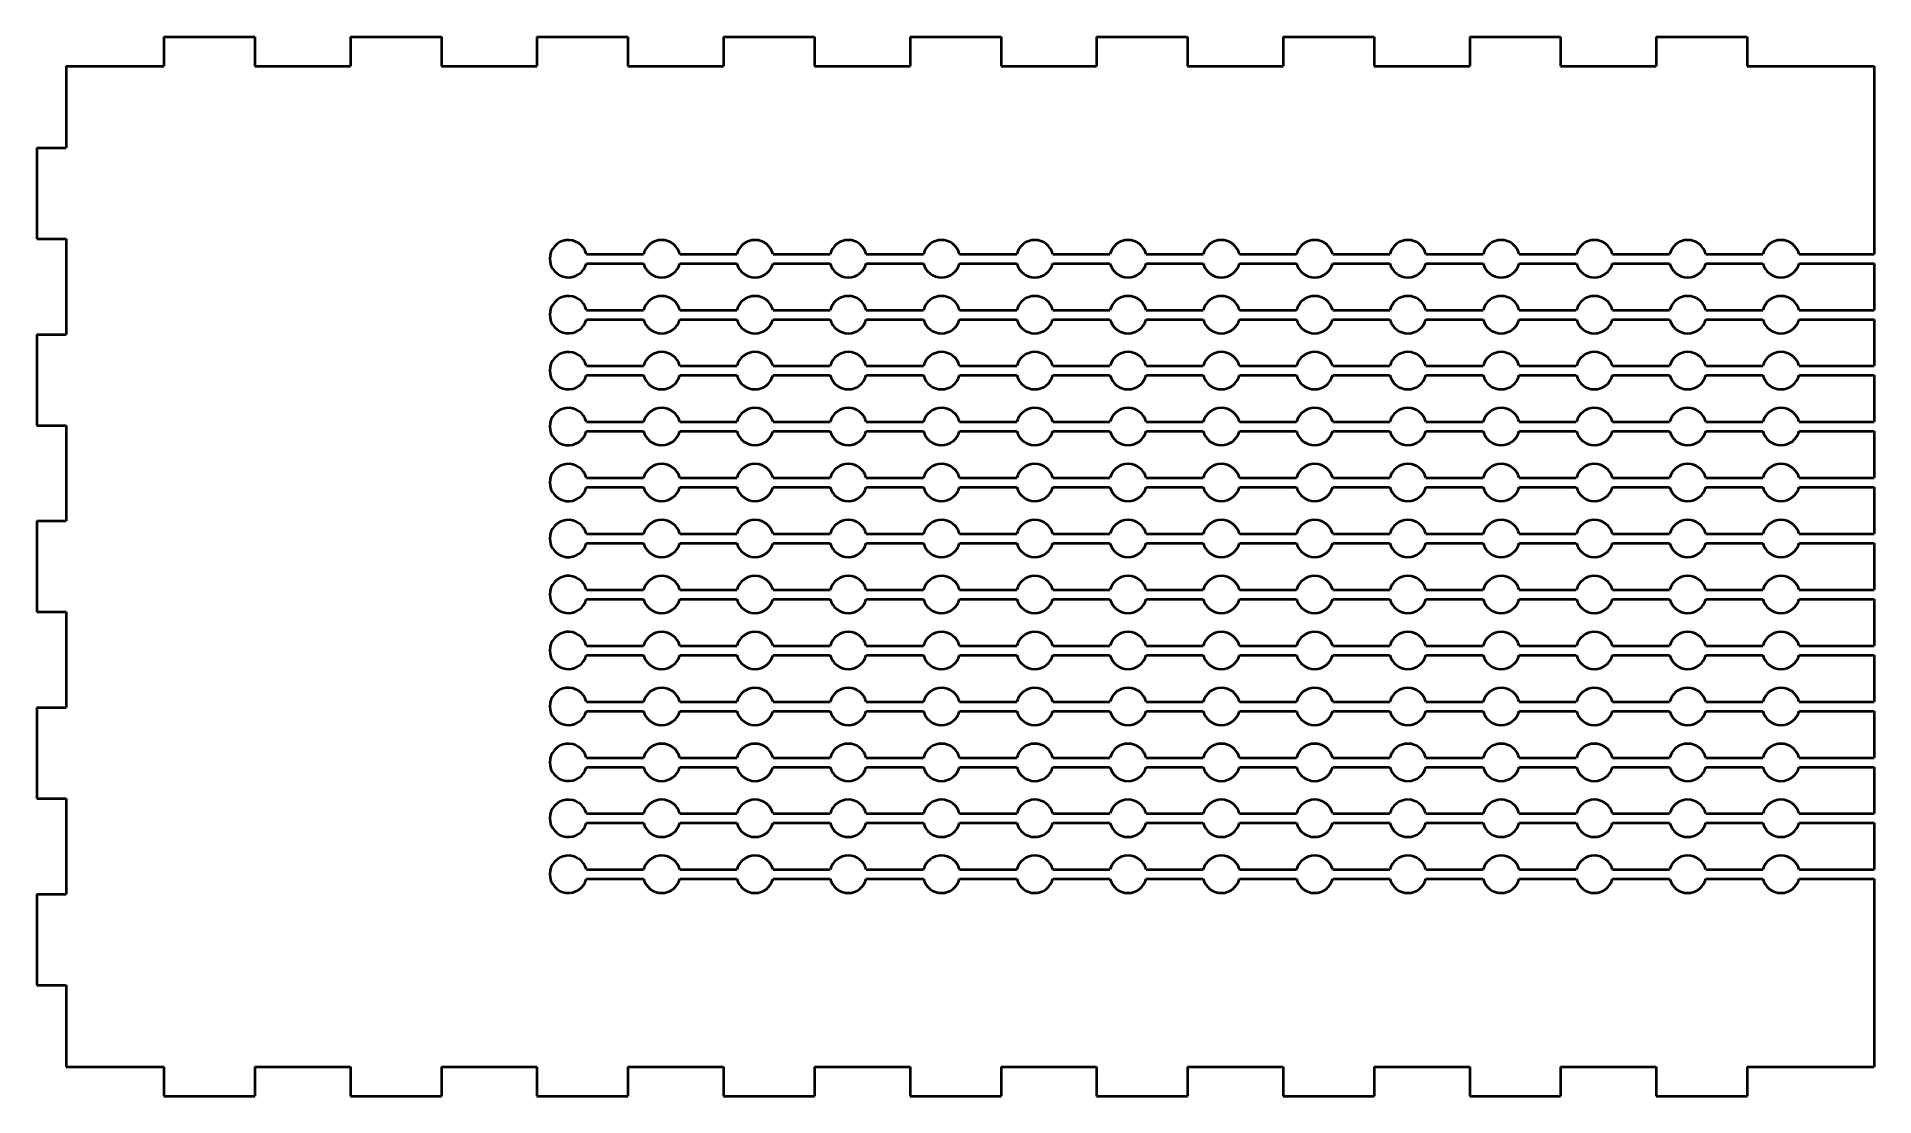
# Model space of a CAD drawing. Header units: inches. Extents: x -9.9 to 9.9, y -5.7 to 5.7.
import ezdxf

# ---------------------------------------------------------------- set-up
doc = ezdxf.new("R2010")
doc.units = ezdxf.units.IN
doc.header["$MEASUREMENT"] = 0
doc.layers.add('Visible', color=7, linetype='Continuous', lineweight=40)

msp = doc.modelspace()

# ---------------------------------------------------------------- linework, layer by layer
at = {"layer": 'Visible'}
for p, q in [((-8.487, 5.68), (-7.513, 5.68)), ((-8.487, 5.68), (-8.487, 5.363)), ((-7.513, 5.68), (-7.513, 5.363)), ((-6.487, 5.68), (-5.512, 5.68)), ((-6.487, 5.68), (-6.487, 5.363)), ((-5.512, 5.68), (-5.512, 5.363)), ((-4.488, 5.68), (-3.513, 5.68)), ((-4.488, 5.68), (-4.488, 5.363)), ((-3.513, 5.68), (-3.513, 5.363)), ((-2.487, 5.68), (-1.512, 5.68)), ((-2.487, 5.68), (-2.487, 5.363)), ((-1.512, 5.68), (-1.512, 5.363)), ((-0.487, 5.68), (0.488, 5.68)), ((-0.487, 5.68), (-0.487, 5.363)), ((0.488, 5.68), (0.488, 5.363)), ((1.513, 5.68), (2.488, 5.68)), ((1.513, 5.68), (1.513, 5.363)), ((2.488, 5.68), (2.488, 5.363)), ((3.513, 5.68), (4.488, 5.68)), ((3.513, 5.68), (3.513, 5.363)), ((4.488, 5.68), (4.488, 5.363)), ((5.513, 5.68), (6.488, 5.68)), ((5.513, 5.68), (5.513, 5.363)), ((6.488, 5.68), (6.488, 5.363)), ((7.512, 5.68), (8.487, 5.68)), ((7.512, 5.68), (7.512, 5.363)), ((8.487, 5.68), (8.487, 5.363)), ((-9.533, 5.363), (-8.487, 5.363)), ((-9.533, 5.363), (-9.533, 4.488)), ((-7.513, 5.363), (-6.487, 5.363)), ((-5.512, 5.363), (-4.488, 5.363)), ((-3.513, 5.363), (-2.487, 5.363)), ((-1.512, 5.363), (-0.487, 5.363)), ((0.488, 5.363), (1.513, 5.363)), ((2.488, 5.363), (3.513, 5.363)), ((4.488, 5.363), (5.513, 5.363)), ((6.488, 5.363), (7.512, 5.363)), ((8.487, 5.363), (9.85, 5.363)), ((9.85, 5.363), (9.85, 3.35)), ((-9.85, 4.488), (-9.533, 4.488)), ((-9.85, 4.488), (-9.85, 3.513)), ((-9.85, 3.513), (-9.533, 3.513)), ((-9.533, 3.513), (-9.533, 2.488)), ((-3.956, 3.35), (-3.344, 3.35)), ((-2.956, 3.35), (-2.344, 3.35)), ((-1.956, 3.35), (-1.344, 3.35)), ((-0.956, 3.35), (-0.344, 3.35)), ((0.044, 3.35), (0.656, 3.35)), ((1.044, 3.35), (1.656, 3.35)), ((2.044, 3.35), (2.656, 3.35)), ((3.044, 3.35), (3.656, 3.35)), ((4.044, 3.35), (4.656, 3.35)), ((5.044, 3.35), (5.656, 3.35)), ((6.044, 3.35), (6.656, 3.35)), ((7.044, 3.35), (7.656, 3.35)), ((8.044, 3.35), (8.656, 3.35)), ((9.044, 3.35), (9.85, 3.35)), ((-3.956, 3.25), (-3.344, 3.25)), ((-2.956, 3.25), (-2.344, 3.25)), ((-1.956, 3.25), (-1.344, 3.25)), ((-0.956, 3.25), (-0.344, 3.25)), ((0.044, 3.25), (0.656, 3.25)), ((1.044, 3.25), (1.656, 3.25)), ((2.044, 3.25), (2.656, 3.25)), ((3.044, 3.25), (3.656, 3.25)), ((4.044, 3.25), (4.656, 3.25)), ((5.044, 3.25), (5.656, 3.25)), ((6.044, 3.25), (6.656, 3.25)), ((7.044, 3.25), (7.656, 3.25)), ((8.044, 3.25), (8.656, 3.25)), ((9.044, 3.25), (9.85, 3.25)), ((9.85, 3.25), (9.85, 2.75)), ((-3.956, 2.75), (-3.344, 2.75)), ((-3.956, 2.65), (-3.344, 2.65)), ((-2.956, 2.75), (-2.344, 2.75)), ((-2.956, 2.65), (-2.344, 2.65)), ((-1.956, 2.75), (-1.344, 2.75)), ((-1.956, 2.65), (-1.344, 2.65)), ((-0.956, 2.75), (-0.344, 2.75)), ((-0.956, 2.65), (-0.344, 2.65)), ((0.044, 2.75), (0.656, 2.75)), ((0.044, 2.65), (0.656, 2.65)), ((1.044, 2.75), (1.656, 2.75)), ((1.044, 2.65), (1.656, 2.65)), ((2.044, 2.75), (2.656, 2.75)), ((2.044, 2.65), (2.656, 2.65)), ((3.044, 2.75), (3.656, 2.75)), ((3.044, 2.65), (3.656, 2.65)), ((4.044, 2.75), (4.656, 2.75)), ((4.044, 2.65), (4.656, 2.65)), ((5.044, 2.75), (5.656, 2.75)), ((5.044, 2.65), (5.656, 2.65)), ((6.044, 2.75), (6.656, 2.75)), ((6.044, 2.65), (6.656, 2.65)), ((7.044, 2.75), (7.656, 2.75)), ((7.044, 2.65), (7.656, 2.65)), ((8.044, 2.75), (8.656, 2.75)), ((8.044, 2.65), (8.656, 2.65)), ((9.044, 2.75), (9.85, 2.75)), ((9.044, 2.65), (9.85, 2.65)), ((9.85, 2.65), (9.85, 2.15)), ((-9.85, 2.488), (-9.533, 2.488)), ((-9.85, 2.488), (-9.85, 1.513)), ((-3.956, 2.15), (-3.344, 2.15)), ((-3.956, 2.05), (-3.344, 2.05)), ((-2.956, 2.15), (-2.344, 2.15)), ((-2.956, 2.05), (-2.344, 2.05)), ((-1.956, 2.15), (-1.344, 2.15)), ((-1.956, 2.05), (-1.344, 2.05)), ((-0.956, 2.15), (-0.344, 2.15)), ((-0.956, 2.05), (-0.344, 2.05)), ((0.044, 2.15), (0.656, 2.15)), ((0.044, 2.05), (0.656, 2.05)), ((1.044, 2.15), (1.656, 2.15)), ((1.044, 2.05), (1.656, 2.05)), ((2.044, 2.15), (2.656, 2.15)), ((2.044, 2.05), (2.656, 2.05)), ((3.044, 2.15), (3.656, 2.15)), ((3.044, 2.05), (3.656, 2.05)), ((4.044, 2.15), (4.656, 2.15)), ((4.044, 2.05), (4.656, 2.05)), ((5.044, 2.15), (5.656, 2.15)), ((5.044, 2.05), (5.656, 2.05)), ((6.044, 2.15), (6.656, 2.15)), ((6.044, 2.05), (6.656, 2.05)), ((7.044, 2.15), (7.656, 2.15)), ((7.044, 2.05), (7.656, 2.05)), ((8.044, 2.15), (8.656, 2.15)), ((8.044, 2.05), (8.656, 2.05)), ((9.044, 2.15), (9.85, 2.15)), ((9.044, 2.05), (9.85, 2.05)), ((9.85, 2.05), (9.85, 1.55)), ((-9.85, 1.513), (-9.533, 1.513)), ((-9.533, 1.513), (-9.533, 0.488)), ((-3.956, 1.55), (-3.344, 1.55)), ((-3.956, 1.45), (-3.344, 1.45)), ((-2.956, 1.55), (-2.344, 1.55)), ((-2.956, 1.45), (-2.344, 1.45)), ((-1.956, 1.55), (-1.344, 1.55)), ((-1.956, 1.45), (-1.344, 1.45)), ((-0.956, 1.55), (-0.344, 1.55)), ((-0.956, 1.45), (-0.344, 1.45)), ((0.044, 1.55), (0.656, 1.55)), ((0.044, 1.45), (0.656, 1.45)), ((1.044, 1.55), (1.656, 1.55)), ((1.044, 1.45), (1.656, 1.45)), ((2.044, 1.55), (2.656, 1.55)), ((2.044, 1.45), (2.656, 1.45)), ((3.044, 1.55), (3.656, 1.55)), ((3.044, 1.45), (3.656, 1.45)), ((4.044, 1.55), (4.656, 1.55)), ((4.044, 1.45), (4.656, 1.45)), ((5.044, 1.55), (5.656, 1.55)), ((5.044, 1.45), (5.656, 1.45)), ((6.044, 1.55), (6.656, 1.55)), ((6.044, 1.45), (6.656, 1.45)), ((7.044, 1.55), (7.656, 1.55)), ((7.044, 1.45), (7.656, 1.45)), ((8.044, 1.55), (8.656, 1.55)), ((8.044, 1.45), (8.656, 1.45)), ((9.044, 1.55), (9.85, 1.55)), ((9.044, 1.45), (9.85, 1.45)), ((9.85, 1.45), (9.85, 0.95)), ((-3.956, 0.95), (-3.344, 0.95)), ((-3.956, 0.85), (-3.344, 0.85)), ((-2.956, 0.95), (-2.344, 0.95)), ((-2.956, 0.85), (-2.344, 0.85)), ((-1.956, 0.95), (-1.344, 0.95)), ((-1.956, 0.85), (-1.344, 0.85)), ((-0.956, 0.95), (-0.344, 0.95)), ((-0.956, 0.85), (-0.344, 0.85)), ((0.044, 0.95), (0.656, 0.95)), ((0.044, 0.85), (0.656, 0.85)), ((1.044, 0.95), (1.656, 0.95)), ((1.044, 0.85), (1.656, 0.85)), ((2.044, 0.95), (2.656, 0.95)), ((2.044, 0.85), (2.656, 0.85)), ((3.044, 0.95), (3.656, 0.95)), ((3.044, 0.85), (3.656, 0.85)), ((4.044, 0.95), (4.656, 0.95)), ((4.044, 0.85), (4.656, 0.85)), ((5.044, 0.95), (5.656, 0.95)), ((5.044, 0.85), (5.656, 0.85)), ((6.044, 0.95), (6.656, 0.95)), ((6.044, 0.85), (6.656, 0.85)), ((7.044, 0.95), (7.656, 0.95)), ((7.044, 0.85), (7.656, 0.85)), ((8.044, 0.95), (8.656, 0.95)), ((8.044, 0.85), (8.656, 0.85)), ((9.044, 0.95), (9.85, 0.95)), ((9.044, 0.85), (9.85, 0.85)), ((9.85, 0.85), (9.85, 0.35)), ((-9.85, 0.488), (-9.533, 0.488)), ((-9.85, 0.488), (-9.85, -0.487)), ((-3.956, 0.35), (-3.344, 0.35)), ((-3.956, 0.25), (-3.344, 0.25)), ((-2.956, 0.35), (-2.344, 0.35)), ((-2.956, 0.25), (-2.344, 0.25)), ((-1.956, 0.35), (-1.344, 0.35)), ((-1.956, 0.25), (-1.344, 0.25)), ((-0.956, 0.35), (-0.344, 0.35)), ((-0.956, 0.25), (-0.344, 0.25)), ((0.044, 0.35), (0.656, 0.35)), ((0.044, 0.25), (0.656, 0.25)), ((1.044, 0.35), (1.656, 0.35)), ((1.044, 0.25), (1.656, 0.25)), ((2.044, 0.35), (2.656, 0.35)), ((2.044, 0.25), (2.656, 0.25)), ((3.044, 0.35), (3.656, 0.35)), ((3.044, 0.25), (3.656, 0.25)), ((4.044, 0.35), (4.656, 0.35)), ((4.044, 0.25), (4.656, 0.25)), ((5.044, 0.35), (5.656, 0.35)), ((5.044, 0.25), (5.656, 0.25)), ((6.044, 0.35), (6.656, 0.35)), ((6.044, 0.25), (6.656, 0.25)), ((7.044, 0.35), (7.656, 0.35)), ((7.044, 0.25), (7.656, 0.25)), ((8.044, 0.35), (8.656, 0.35)), ((8.044, 0.25), (8.656, 0.25)), ((9.044, 0.35), (9.85, 0.35)), ((9.044, 0.25), (9.85, 0.25)), ((9.85, 0.25), (9.85, -0.25)), ((-3.956, -0.25), (-3.344, -0.25)), ((-3.956, -0.35), (-3.344, -0.35)), ((-2.956, -0.25), (-2.344, -0.25)), ((-2.956, -0.35), (-2.344, -0.35)), ((-1.956, -0.25), (-1.344, -0.25)), ((-1.956, -0.35), (-1.344, -0.35)), ((-0.956, -0.25), (-0.344, -0.25)), ((-0.956, -0.35), (-0.344, -0.35)), ((0.044, -0.25), (0.656, -0.25)), ((0.044, -0.35), (0.656, -0.35)), ((1.044, -0.25), (1.656, -0.25)), ((1.044, -0.35), (1.656, -0.35)), ((2.044, -0.25), (2.656, -0.25)), ((2.044, -0.35), (2.656, -0.35)), ((3.044, -0.25), (3.656, -0.25)), ((3.044, -0.35), (3.656, -0.35)), ((4.044, -0.25), (4.656, -0.25)), ((4.044, -0.35), (4.656, -0.35)), ((5.044, -0.25), (5.656, -0.25)), ((5.044, -0.35), (5.656, -0.35)), ((6.044, -0.25), (6.656, -0.25)), ((6.044, -0.35), (6.656, -0.35)), ((7.044, -0.25), (7.656, -0.25)), ((7.044, -0.35), (7.656, -0.35)), ((8.044, -0.25), (8.656, -0.25)), ((8.044, -0.35), (8.656, -0.35)), ((9.044, -0.25), (9.85, -0.25)), ((9.044, -0.35), (9.85, -0.35)), ((9.85, -0.35), (9.85, -0.85)), ((-9.85, -0.487), (-9.533, -0.487)), ((-9.533, -0.487), (-9.533, -1.512)), ((-3.956, -0.85), (-3.344, -0.85)), ((-3.956, -0.95), (-3.344, -0.95)), ((-2.956, -0.85), (-2.344, -0.85)), ((-2.956, -0.95), (-2.344, -0.95)), ((-1.956, -0.85), (-1.344, -0.85)), ((-1.956, -0.95), (-1.344, -0.95)), ((-0.956, -0.85), (-0.344, -0.85)), ((-0.956, -0.95), (-0.344, -0.95)), ((0.044, -0.85), (0.656, -0.85)), ((0.044, -0.95), (0.656, -0.95)), ((1.044, -0.85), (1.656, -0.85)), ((1.044, -0.95), (1.656, -0.95)), ((2.044, -0.85), (2.656, -0.85)), ((2.044, -0.95), (2.656, -0.95)), ((3.044, -0.85), (3.656, -0.85)), ((3.044, -0.95), (3.656, -0.95)), ((4.044, -0.85), (4.656, -0.85)), ((4.044, -0.95), (4.656, -0.95)), ((5.044, -0.85), (5.656, -0.85)), ((5.044, -0.95), (5.656, -0.95)), ((6.044, -0.85), (6.656, -0.85)), ((6.044, -0.95), (6.656, -0.95)), ((7.044, -0.85), (7.656, -0.85)), ((7.044, -0.95), (7.656, -0.95)), ((8.044, -0.85), (8.656, -0.85)), ((8.044, -0.95), (8.656, -0.95)), ((9.044, -0.85), (9.85, -0.85)), ((9.044, -0.95), (9.85, -0.95)), ((9.85, -0.95), (9.85, -1.45)), ((-9.85, -1.512), (-9.533, -1.512)), ((-9.85, -1.512), (-9.85, -2.487)), ((-3.956, -1.45), (-3.344, -1.45)), ((-3.956, -1.55), (-3.344, -1.55)), ((-2.956, -1.45), (-2.344, -1.45)), ((-2.956, -1.55), (-2.344, -1.55)), ((-1.956, -1.45), (-1.344, -1.45)), ((-1.956, -1.55), (-1.344, -1.55)), ((-0.956, -1.45), (-0.344, -1.45)), ((-0.956, -1.55), (-0.344, -1.55)), ((0.044, -1.45), (0.656, -1.45)), ((0.044, -1.55), (0.656, -1.55)), ((1.044, -1.45), (1.656, -1.45)), ((1.044, -1.55), (1.656, -1.55)), ((2.044, -1.45), (2.656, -1.45)), ((2.044, -1.55), (2.656, -1.55)), ((3.044, -1.45), (3.656, -1.45)), ((3.044, -1.55), (3.656, -1.55)), ((4.044, -1.45), (4.656, -1.45)), ((4.044, -1.55), (4.656, -1.55)), ((5.044, -1.45), (5.656, -1.45)), ((5.044, -1.55), (5.656, -1.55)), ((6.044, -1.45), (6.656, -1.45)), ((6.044, -1.55), (6.656, -1.55)), ((7.044, -1.45), (7.656, -1.45)), ((7.044, -1.55), (7.656, -1.55)), ((8.044, -1.45), (8.656, -1.45)), ((8.044, -1.55), (8.656, -1.55)), ((9.044, -1.45), (9.85, -1.45)), ((9.044, -1.55), (9.85, -1.55)), ((9.85, -1.55), (9.85, -2.05)), ((-3.956, -2.05), (-3.344, -2.05)), ((-3.956, -2.15), (-3.344, -2.15)), ((-2.956, -2.05), (-2.344, -2.05)), ((-2.956, -2.15), (-2.344, -2.15)), ((-1.956, -2.05), (-1.344, -2.05)), ((-1.956, -2.15), (-1.344, -2.15)), ((-0.956, -2.05), (-0.344, -2.05)), ((-0.956, -2.15), (-0.344, -2.15)), ((0.044, -2.05), (0.656, -2.05)), ((0.044, -2.15), (0.656, -2.15)), ((1.044, -2.05), (1.656, -2.05)), ((1.044, -2.15), (1.656, -2.15)), ((2.044, -2.05), (2.656, -2.05)), ((2.044, -2.15), (2.656, -2.15)), ((3.044, -2.05), (3.656, -2.05)), ((3.044, -2.15), (3.656, -2.15)), ((4.044, -2.05), (4.656, -2.05)), ((4.044, -2.15), (4.656, -2.15)), ((5.044, -2.05), (5.656, -2.05)), ((5.044, -2.15), (5.656, -2.15)), ((6.044, -2.05), (6.656, -2.05)), ((6.044, -2.15), (6.656, -2.15)), ((7.044, -2.05), (7.656, -2.05)), ((7.044, -2.15), (7.656, -2.15)), ((8.044, -2.05), (8.656, -2.05)), ((8.044, -2.15), (8.656, -2.15)), ((9.044, -2.05), (9.85, -2.05)), ((9.044, -2.15), (9.85, -2.15)), ((9.85, -2.15), (9.85, -2.65)), ((-9.85, -2.487), (-9.533, -2.487)), ((-9.533, -2.487), (-9.533, -3.513)), ((-3.956, -2.65), (-3.344, -2.65)), ((-3.956, -2.75), (-3.344, -2.75)), ((-2.956, -2.65), (-2.344, -2.65)), ((-2.956, -2.75), (-2.344, -2.75)), ((-1.956, -2.65), (-1.344, -2.65)), ((-1.956, -2.75), (-1.344, -2.75)), ((-0.956, -2.65), (-0.344, -2.65)), ((-0.956, -2.75), (-0.344, -2.75)), ((0.044, -2.65), (0.656, -2.65)), ((0.044, -2.75), (0.656, -2.75)), ((1.044, -2.65), (1.656, -2.65)), ((1.044, -2.75), (1.656, -2.75)), ((2.044, -2.65), (2.656, -2.65)), ((2.044, -2.75), (2.656, -2.75)), ((3.044, -2.65), (3.656, -2.65)), ((3.044, -2.75), (3.656, -2.75)), ((4.044, -2.65), (4.656, -2.65)), ((4.044, -2.75), (4.656, -2.75)), ((5.044, -2.65), (5.656, -2.65)), ((5.044, -2.75), (5.656, -2.75)), ((6.044, -2.65), (6.656, -2.65)), ((6.044, -2.75), (6.656, -2.75)), ((7.044, -2.65), (7.656, -2.65)), ((7.044, -2.75), (7.656, -2.75)), ((8.044, -2.65), (8.656, -2.65)), ((8.044, -2.75), (8.656, -2.75)), ((9.044, -2.65), (9.85, -2.65)), ((9.044, -2.75), (9.85, -2.75)), ((9.85, -2.75), (9.85, -3.25)), ((-3.956, -3.25), (-3.344, -3.25)), ((-2.956, -3.25), (-2.344, -3.25)), ((-1.956, -3.25), (-1.344, -3.25)), ((-0.956, -3.25), (-0.344, -3.25)), ((0.044, -3.25), (0.656, -3.25)), ((1.044, -3.25), (1.656, -3.25)), ((2.044, -3.25), (2.656, -3.25)), ((3.044, -3.25), (3.656, -3.25)), ((4.044, -3.25), (4.656, -3.25)), ((5.044, -3.25), (5.656, -3.25)), ((6.044, -3.25), (6.656, -3.25)), ((7.044, -3.25), (7.656, -3.25)), ((8.044, -3.25), (8.656, -3.25)), ((9.044, -3.25), (9.85, -3.25)), ((-9.85, -3.513), (-9.533, -3.513)), ((-9.85, -3.513), (-9.85, -4.488)), ((-3.956, -3.35), (-3.344, -3.35)), ((-2.956, -3.35), (-2.344, -3.35)), ((-1.956, -3.35), (-1.344, -3.35)), ((-0.956, -3.35), (-0.344, -3.35)), ((0.044, -3.35), (0.656, -3.35)), ((1.044, -3.35), (1.656, -3.35)), ((2.044, -3.35), (2.656, -3.35)), ((3.044, -3.35), (3.656, -3.35)), ((4.044, -3.35), (4.656, -3.35)), ((5.044, -3.35), (5.656, -3.35)), ((6.044, -3.35), (6.656, -3.35)), ((7.044, -3.35), (7.656, -3.35)), ((8.044, -3.35), (8.656, -3.35)), ((9.044, -3.35), (9.85, -3.35)), ((9.85, -3.35), (9.85, -5.363)), ((-9.85, -4.488), (-9.533, -4.488)), ((-9.533, -4.488), (-9.533, -5.363)), ((-9.533, -5.363), (-8.487, -5.363)), ((-8.487, -5.363), (-8.487, -5.68)), ((-7.513, -5.363), (-7.513, -5.68)), ((-7.513, -5.363), (-6.487, -5.363)), ((-6.487, -5.363), (-6.487, -5.68)), ((-5.512, -5.363), (-5.512, -5.68)), ((-5.512, -5.363), (-4.488, -5.363)), ((-4.488, -5.363), (-4.488, -5.68)), ((-3.513, -5.363), (-3.513, -5.68)), ((-3.513, -5.363), (-2.487, -5.363)), ((-2.487, -5.363), (-2.487, -5.68)), ((-1.512, -5.363), (-1.512, -5.68)), ((-1.512, -5.363), (-0.487, -5.363)), ((-0.487, -5.363), (-0.487, -5.68)), ((0.488, -5.363), (0.488, -5.68)), ((0.488, -5.363), (1.513, -5.363)), ((1.513, -5.363), (1.513, -5.68)), ((2.488, -5.363), (2.488, -5.68)), ((2.488, -5.363), (3.513, -5.363)), ((3.513, -5.363), (3.513, -5.68)), ((4.488, -5.363), (4.488, -5.68)), ((4.488, -5.363), (5.513, -5.363)), ((5.513, -5.363), (5.513, -5.68)), ((6.488, -5.363), (6.488, -5.68)), ((6.488, -5.363), (7.512, -5.363)), ((7.512, -5.363), (7.512, -5.68)), ((8.487, -5.363), (8.487, -5.68)), ((8.487, -5.363), (9.85, -5.363)), ((-8.487, -5.68), (-7.513, -5.68)), ((-6.487, -5.68), (-5.512, -5.68)), ((-4.488, -5.68), (-3.513, -5.68)), ((-2.487, -5.68), (-1.512, -5.68)), ((-0.487, -5.68), (0.488, -5.68)), ((1.513, -5.68), (2.488, -5.68)), ((3.513, -5.68), (4.488, -5.68)), ((5.513, -5.68), (6.488, -5.68)), ((7.512, -5.68), (8.487, -5.68))]:
    msp.add_line(p, q, dxfattribs=at)
for centre, start, end in [((-4.15, 3.3), 14.4775, 345.5225), ((-3.15, 3.3), 14.4775, 165.5225), ((-2.15, 3.3), 14.4775, 165.5225), ((-1.15, 3.3), 14.4775, 165.5225), ((-0.15, 3.3), 14.4775, 165.5225), ((0.85, 3.3), 14.4775, 165.5225), ((1.85, 3.3), 14.4775, 165.5225), ((2.85, 3.3), 14.4775, 165.5225), ((3.85, 3.3), 14.4775, 165.5225), ((4.85, 3.3), 14.4775, 165.5225), ((5.85, 3.3), 14.4775, 165.5225), ((6.85, 3.3), 14.4775, 165.5225), ((7.85, 3.3), 14.4775, 165.5225), ((8.85, 3.3), 14.4775, 165.5225), ((-3.15, 3.3), 194.4775, 345.5225), ((-2.15, 3.3), 194.4775, 345.5225), ((-1.15, 3.3), 194.4775, 345.5225), ((-0.15, 3.3), 194.4775, 345.5225), ((0.85, 3.3), 194.4775, 345.5225), ((1.85, 3.3), 194.4775, 345.5225), ((2.85, 3.3), 194.4775, 345.5225), ((3.85, 3.3), 194.4775, 345.5225), ((4.85, 3.3), 194.4775, 345.5225), ((5.85, 3.3), 194.4775, 345.5225), ((6.85, 3.3), 194.4775, 345.5225), ((7.85, 3.3), 194.4775, 345.5225), ((8.85, 3.3), 194.4775, 345.5225), ((-4.15, 2.7), 14.4775, 345.5225), ((-3.15, 2.7), 14.4775, 165.5225), ((-2.15, 2.7), 14.4775, 165.5225), ((-1.15, 2.7), 14.4775, 165.5225), ((-0.15, 2.7), 14.4775, 165.5225), ((0.85, 2.7), 14.4775, 165.5225), ((1.85, 2.7), 14.4775, 165.5225), ((2.85, 2.7), 14.4775, 165.5225), ((3.85, 2.7), 14.4775, 165.5225), ((4.85, 2.7), 14.4775, 165.5225), ((5.85, 2.7), 14.4775, 165.5225), ((6.85, 2.7), 14.4775, 165.5225), ((7.85, 2.7), 14.4775, 165.5225), ((8.85, 2.7), 14.4775, 165.5225), ((-3.15, 2.7), 194.4775, 345.5225), ((-2.15, 2.7), 194.4775, 345.5225), ((-1.15, 2.7), 194.4775, 345.5225), ((-0.15, 2.7), 194.4775, 345.5225), ((0.85, 2.7), 194.4775, 345.5225), ((1.85, 2.7), 194.4775, 345.5225), ((2.85, 2.7), 194.4775, 345.5225), ((3.85, 2.7), 194.4775, 345.5225), ((4.85, 2.7), 194.4775, 345.5225), ((5.85, 2.7), 194.4775, 345.5225), ((6.85, 2.7), 194.4775, 345.5225), ((7.85, 2.7), 194.4775, 345.5225), ((8.85, 2.7), 194.4775, 345.5225), ((-4.15, 2.1), 14.4775, 345.5225), ((-3.15, 2.1), 14.4775, 165.5225), ((-2.15, 2.1), 14.4775, 165.5225), ((-1.15, 2.1), 14.4775, 165.5225), ((-0.15, 2.1), 14.4775, 165.5225), ((0.85, 2.1), 14.4775, 165.5225), ((1.85, 2.1), 14.4775, 165.5225), ((2.85, 2.1), 14.4775, 165.5225), ((3.85, 2.1), 14.4775, 165.5225), ((4.85, 2.1), 14.4775, 165.5225), ((5.85, 2.1), 14.4775, 165.5225), ((6.85, 2.1), 14.4775, 165.5225), ((7.85, 2.1), 14.4775, 165.5225), ((8.85, 2.1), 14.4775, 165.5225), ((-3.15, 2.1), 194.4775, 345.5225), ((-2.15, 2.1), 194.4775, 345.5225), ((-1.15, 2.1), 194.4775, 345.5225), ((-0.15, 2.1), 194.4775, 345.5225), ((0.85, 2.1), 194.4775, 345.5225), ((1.85, 2.1), 194.4775, 345.5225), ((2.85, 2.1), 194.4775, 345.5225), ((3.85, 2.1), 194.4775, 345.5225), ((4.85, 2.1), 194.4775, 345.5225), ((5.85, 2.1), 194.4775, 345.5225), ((6.85, 2.1), 194.4775, 345.5225), ((7.85, 2.1), 194.4775, 345.5225), ((8.85, 2.1), 194.4775, 345.5225), ((-4.15, 1.5), 14.4775, 345.5225), ((-3.15, 1.5), 14.4775, 165.5225), ((-2.15, 1.5), 14.4775, 165.5225), ((-1.15, 1.5), 14.4775, 165.5225), ((-0.15, 1.5), 14.4775, 165.5225), ((0.85, 1.5), 14.4775, 165.5225), ((1.85, 1.5), 14.4775, 165.5225), ((2.85, 1.5), 14.4775, 165.5225), ((3.85, 1.5), 14.4775, 165.5225), ((4.85, 1.5), 14.4775, 165.5225), ((5.85, 1.5), 14.4775, 165.5225), ((6.85, 1.5), 14.4775, 165.5225), ((7.85, 1.5), 14.4775, 165.5225), ((8.85, 1.5), 14.4775, 165.5225), ((-3.15, 1.5), 194.4775, 345.5225), ((-2.15, 1.5), 194.4775, 345.5225), ((-1.15, 1.5), 194.4775, 345.5225), ((-0.15, 1.5), 194.4775, 345.5225), ((0.85, 1.5), 194.4775, 345.5225), ((1.85, 1.5), 194.4775, 345.5225), ((2.85, 1.5), 194.4775, 345.5225), ((3.85, 1.5), 194.4775, 345.5225), ((4.85, 1.5), 194.4775, 345.5225), ((5.85, 1.5), 194.4775, 345.5225), ((6.85, 1.5), 194.4775, 345.5225), ((7.85, 1.5), 194.4775, 345.5225), ((8.85, 1.5), 194.4775, 345.5225), ((-4.15, 0.9), 14.4775, 345.5225), ((-3.15, 0.9), 14.4775, 165.5225), ((-2.15, 0.9), 14.4775, 165.5225), ((-1.15, 0.9), 14.4775, 165.5225), ((-0.15, 0.9), 14.4775, 165.5225), ((0.85, 0.9), 14.4775, 165.5225), ((1.85, 0.9), 14.4775, 165.5225), ((2.85, 0.9), 14.4775, 165.5225), ((3.85, 0.9), 14.4775, 165.5225), ((4.85, 0.9), 14.4775, 165.5225), ((5.85, 0.9), 14.4775, 165.5225), ((6.85, 0.9), 14.4775, 165.5225), ((7.85, 0.9), 14.4775, 165.5225), ((8.85, 0.9), 14.4775, 165.5225), ((-3.15, 0.9), 194.4775, 345.5225), ((-2.15, 0.9), 194.4775, 345.5225), ((-1.15, 0.9), 194.4775, 345.5225), ((-0.15, 0.9), 194.4775, 345.5225), ((0.85, 0.9), 194.4775, 345.5225), ((1.85, 0.9), 194.4775, 345.5225), ((2.85, 0.9), 194.4775, 345.5225), ((3.85, 0.9), 194.4775, 345.5225), ((4.85, 0.9), 194.4775, 345.5225), ((5.85, 0.9), 194.4775, 345.5225), ((6.85, 0.9), 194.4775, 345.5225), ((7.85, 0.9), 194.4775, 345.5225), ((8.85, 0.9), 194.4775, 345.5225), ((-4.15, 0.3), 14.4775, 345.5225), ((-3.15, 0.3), 14.4775, 165.5225), ((-2.15, 0.3), 14.4775, 165.5225), ((-1.15, 0.3), 14.4775, 165.5225), ((-0.15, 0.3), 14.4775, 165.5225), ((0.85, 0.3), 14.4775, 165.5225), ((1.85, 0.3), 14.4775, 165.5225), ((2.85, 0.3), 14.4775, 165.5225), ((3.85, 0.3), 14.4775, 165.5225), ((4.85, 0.3), 14.4775, 165.5225), ((5.85, 0.3), 14.4775, 165.5225), ((6.85, 0.3), 14.4775, 165.5225), ((7.85, 0.3), 14.4775, 165.5225), ((8.85, 0.3), 14.4775, 165.5225), ((-3.15, 0.3), 194.4775, 345.5225), ((-2.15, 0.3), 194.4775, 345.5225), ((-1.15, 0.3), 194.4775, 345.5225), ((-0.15, 0.3), 194.4775, 345.5225), ((0.85, 0.3), 194.4775, 345.5225), ((1.85, 0.3), 194.4775, 345.5225), ((2.85, 0.3), 194.4775, 345.5225), ((3.85, 0.3), 194.4775, 345.5225), ((4.85, 0.3), 194.4775, 345.5225), ((5.85, 0.3), 194.4775, 345.5225), ((6.85, 0.3), 194.4775, 345.5225), ((7.85, 0.3), 194.4775, 345.5225), ((8.85, 0.3), 194.4775, 345.5225), ((-4.15, -0.3), 14.4775, 345.5225), ((-3.15, -0.3), 14.4775, 165.5225), ((-2.15, -0.3), 14.4775, 165.5225), ((-1.15, -0.3), 14.4775, 165.5225), ((-0.15, -0.3), 14.4775, 165.5225), ((0.85, -0.3), 14.4775, 165.5225), ((1.85, -0.3), 14.4775, 165.5225), ((2.85, -0.3), 14.4775, 165.5225), ((3.85, -0.3), 14.4775, 165.5225), ((4.85, -0.3), 14.4775, 165.5225), ((5.85, -0.3), 14.4775, 165.5225), ((6.85, -0.3), 14.4775, 165.5225), ((7.85, -0.3), 14.4775, 165.5225), ((8.85, -0.3), 14.4775, 165.5225), ((-3.15, -0.3), 194.4775, 345.5225), ((-2.15, -0.3), 194.4775, 345.5225), ((-1.15, -0.3), 194.4775, 345.5225), ((-0.15, -0.3), 194.4775, 345.5225), ((0.85, -0.3), 194.4775, 345.5225), ((1.85, -0.3), 194.4775, 345.5225), ((2.85, -0.3), 194.4775, 345.5225), ((3.85, -0.3), 194.4775, 345.5225), ((4.85, -0.3), 194.4775, 345.5225), ((5.85, -0.3), 194.4775, 345.5225), ((6.85, -0.3), 194.4775, 345.5225), ((7.85, -0.3), 194.4775, 345.5225), ((8.85, -0.3), 194.4775, 345.5225), ((-4.15, -0.9), 14.4775, 345.5225), ((-3.15, -0.9), 14.4775, 165.5225), ((-2.15, -0.9), 14.4775, 165.5225), ((-1.15, -0.9), 14.4775, 165.5225), ((-0.15, -0.9), 14.4775, 165.5225), ((0.85, -0.9), 14.4775, 165.5225), ((1.85, -0.9), 14.4775, 165.5225), ((2.85, -0.9), 14.4775, 165.5225), ((3.85, -0.9), 14.4775, 165.5225), ((4.85, -0.9), 14.4775, 165.5225), ((5.85, -0.9), 14.4775, 165.5225), ((6.85, -0.9), 14.4775, 165.5225), ((7.85, -0.9), 14.4775, 165.5225), ((8.85, -0.9), 14.4775, 165.5225), ((-3.15, -0.9), 194.4775, 345.5225), ((-2.15, -0.9), 194.4775, 345.5225), ((-1.15, -0.9), 194.4775, 345.5225), ((-0.15, -0.9), 194.4775, 345.5225), ((0.85, -0.9), 194.4775, 345.5225), ((1.85, -0.9), 194.4775, 345.5225), ((2.85, -0.9), 194.4775, 345.5225), ((3.85, -0.9), 194.4775, 345.5225), ((4.85, -0.9), 194.4775, 345.5225), ((5.85, -0.9), 194.4775, 345.5225), ((6.85, -0.9), 194.4775, 345.5225), ((7.85, -0.9), 194.4775, 345.5225), ((8.85, -0.9), 194.4775, 345.5225), ((-4.15, -1.5), 14.4775, 345.5225), ((-3.15, -1.5), 14.4775, 165.5225), ((-2.15, -1.5), 14.4775, 165.5225), ((-1.15, -1.5), 14.4775, 165.5225), ((-0.15, -1.5), 14.4775, 165.5225), ((0.85, -1.5), 14.4775, 165.5225), ((1.85, -1.5), 14.4775, 165.5225), ((2.85, -1.5), 14.4775, 165.5225), ((3.85, -1.5), 14.4775, 165.5225), ((4.85, -1.5), 14.4775, 165.5225), ((5.85, -1.5), 14.4775, 165.5225), ((6.85, -1.5), 14.4775, 165.5225), ((7.85, -1.5), 14.4775, 165.5225), ((8.85, -1.5), 14.4775, 165.5225), ((-3.15, -1.5), 194.4775, 345.5225), ((-2.15, -1.5), 194.4775, 345.5225), ((-1.15, -1.5), 194.4775, 345.5225), ((-0.15, -1.5), 194.4775, 345.5225), ((0.85, -1.5), 194.4775, 345.5225), ((1.85, -1.5), 194.4775, 345.5225), ((2.85, -1.5), 194.4775, 345.5225), ((3.85, -1.5), 194.4775, 345.5225), ((4.85, -1.5), 194.4775, 345.5225), ((5.85, -1.5), 194.4775, 345.5225), ((6.85, -1.5), 194.4775, 345.5225), ((7.85, -1.5), 194.4775, 345.5225), ((8.85, -1.5), 194.4775, 345.5225), ((-4.15, -2.1), 14.4775, 345.5225), ((-3.15, -2.1), 14.4775, 165.5225), ((-2.15, -2.1), 14.4775, 165.5225), ((-1.15, -2.1), 14.4775, 165.5225), ((-0.15, -2.1), 14.4775, 165.5225), ((0.85, -2.1), 14.4775, 165.5225), ((1.85, -2.1), 14.4775, 165.5225), ((2.85, -2.1), 14.4775, 165.5225), ((3.85, -2.1), 14.4775, 165.5225), ((4.85, -2.1), 14.4775, 165.5225), ((5.85, -2.1), 14.4775, 165.5225), ((6.85, -2.1), 14.4775, 165.5225), ((7.85, -2.1), 14.4775, 165.5225), ((8.85, -2.1), 14.4775, 165.5225), ((-3.15, -2.1), 194.4775, 345.5225), ((-2.15, -2.1), 194.4775, 345.5225), ((-1.15, -2.1), 194.4775, 345.5225), ((-0.15, -2.1), 194.4775, 345.5225), ((0.85, -2.1), 194.4775, 345.5225), ((1.85, -2.1), 194.4775, 345.5225), ((2.85, -2.1), 194.4775, 345.5225), ((3.85, -2.1), 194.4775, 345.5225), ((4.85, -2.1), 194.4775, 345.5225), ((5.85, -2.1), 194.4775, 345.5225), ((6.85, -2.1), 194.4775, 345.5225), ((7.85, -2.1), 194.4775, 345.5225), ((8.85, -2.1), 194.4775, 345.5225), ((-4.15, -2.7), 14.4775, 345.5225), ((-3.15, -2.7), 14.4775, 165.5225), ((-2.15, -2.7), 14.4775, 165.5225), ((-1.15, -2.7), 14.4775, 165.5225), ((-0.15, -2.7), 14.4775, 165.5225), ((0.85, -2.7), 14.4775, 165.5225), ((1.85, -2.7), 14.4775, 165.5225), ((2.85, -2.7), 14.4775, 165.5225), ((3.85, -2.7), 14.4775, 165.5225), ((4.85, -2.7), 14.4775, 165.5225), ((5.85, -2.7), 14.4775, 165.5225), ((6.85, -2.7), 14.4775, 165.5225), ((7.85, -2.7), 14.4775, 165.5225), ((8.85, -2.7), 14.4775, 165.5225), ((-3.15, -2.7), 194.4775, 345.5225), ((-2.15, -2.7), 194.4775, 345.5225), ((-1.15, -2.7), 194.4775, 345.5225), ((-0.15, -2.7), 194.4775, 345.5225), ((0.85, -2.7), 194.4775, 345.5225), ((1.85, -2.7), 194.4775, 345.5225), ((2.85, -2.7), 194.4775, 345.5225), ((3.85, -2.7), 194.4775, 345.5225), ((4.85, -2.7), 194.4775, 345.5225), ((5.85, -2.7), 194.4775, 345.5225), ((6.85, -2.7), 194.4775, 345.5225), ((7.85, -2.7), 194.4775, 345.5225), ((8.85, -2.7), 194.4775, 345.5225), ((-4.15, -3.3), 14.4775, 345.5225), ((-3.15, -3.3), 14.4775, 165.5225), ((-2.15, -3.3), 14.4775, 165.5225), ((-1.15, -3.3), 14.4775, 165.5225), ((-0.15, -3.3), 14.4775, 165.5225), ((0.85, -3.3), 14.4775, 165.5225), ((1.85, -3.3), 14.4775, 165.5225), ((2.85, -3.3), 14.4775, 165.5225), ((3.85, -3.3), 14.4775, 165.5225), ((4.85, -3.3), 14.4775, 165.5225), ((5.85, -3.3), 14.4775, 165.5225), ((6.85, -3.3), 14.4775, 165.5225), ((7.85, -3.3), 14.4775, 165.5225), ((8.85, -3.3), 14.4775, 165.5225), ((-3.15, -3.3), 194.4775, 345.5225), ((-2.15, -3.3), 194.4775, 345.5225), ((-1.15, -3.3), 194.4775, 345.5225), ((-0.15, -3.3), 194.4775, 345.5225), ((0.85, -3.3), 194.4775, 345.5225), ((1.85, -3.3), 194.4775, 345.5225), ((2.85, -3.3), 194.4775, 345.5225), ((3.85, -3.3), 194.4775, 345.5225), ((4.85, -3.3), 194.4775, 345.5225), ((5.85, -3.3), 194.4775, 345.5225), ((6.85, -3.3), 194.4775, 345.5225), ((7.85, -3.3), 194.4775, 345.5225), ((8.85, -3.3), 194.4775, 345.5225)]:
    msp.add_arc(centre, 0.2, start, end, dxfattribs=at)

doc.saveas('drawing.dxf')
